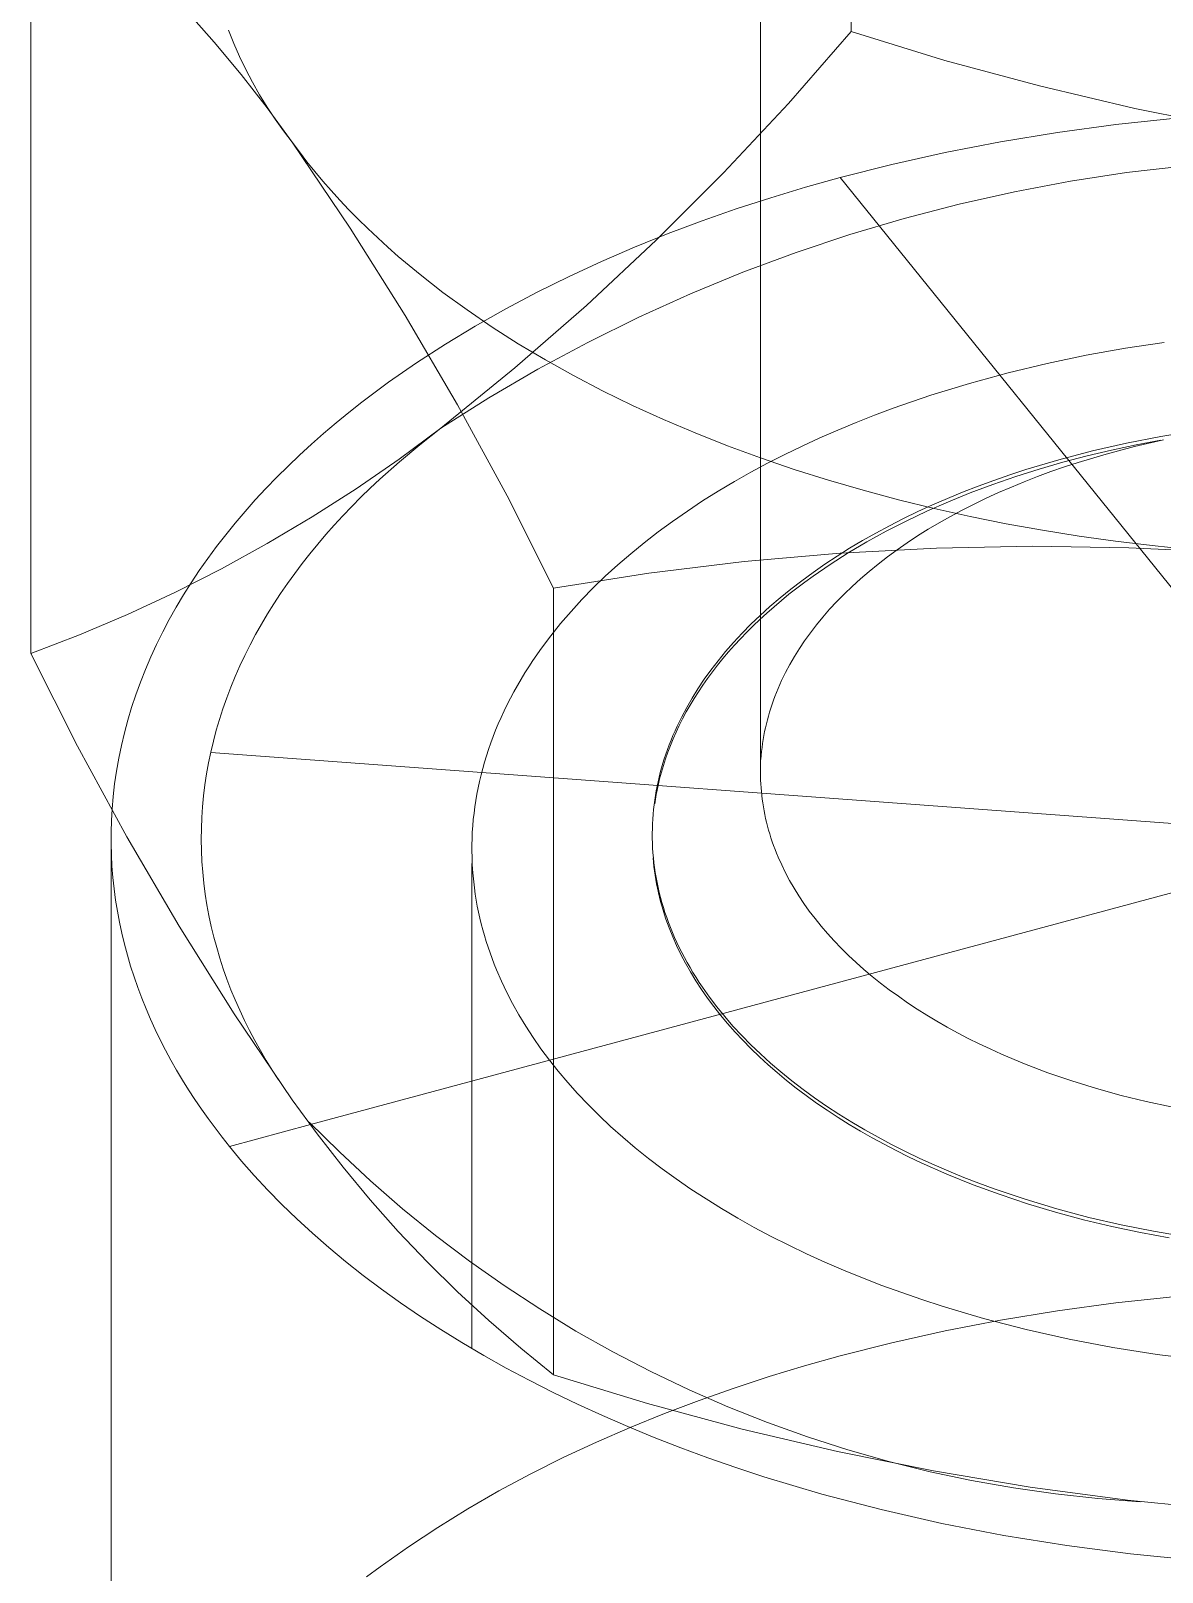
# Model space of a CAD drawing. Header units: inches. Extents: x -6 to 195, y -3 to 126.
# Drawn here: x 118.4222 to 118.6691, y 48.223 to 48.5593 of the extents above; entities that cross this region are included whole.
import ezdxf

# ---------------------------------------------------------------- set-up
doc = ezdxf.new("R2010")
doc.units = ezdxf.units.IN
doc.linetypes.add('HIDDEN', pattern=[1.905, 1.27, -0.635])
doc.layers.add('ZANO_R', color=7, linetype='Continuous', lineweight=0)
doc.layers.add('ZANO_R_przerywana', color=250, linetype='HIDDEN', lineweight=0)

msp = doc.modelspace()

# ---------------------------------------------------------------- linework, layer by layer
at = {"layer": 'ZANO_R'}
for p, q in [((118.42219, 48.42343), (118.42219, 48.59506)), ((118.46221, 48.55688), (118.45608, 48.56377)), ((118.46533, 48.55951), (118.46649, 48.5566)), ((118.46812, 48.54978), (118.46221, 48.55688)), ((118.46649, 48.5566), (118.46775, 48.55372)), ((118.46775, 48.55372), (118.46911, 48.55089)), ((118.4738, 48.5425), (118.46812, 48.54978)), ((118.46911, 48.55089), (118.47056, 48.5481)), ((118.47056, 48.5481), (118.47211, 48.54537)), ((118.47211, 48.54537), (118.47376, 48.5427)), ((118.47376, 48.5427), (118.47549, 48.54008)), ((118.47923, 48.53503), (118.4738, 48.5425)), ((118.47549, 48.54008), (118.47732, 48.53752)), ((118.47732, 48.53752), (118.47923, 48.53503)), ((118.49186, 48.5163), (118.47923, 48.53503)), ((118.47923, 48.53503), (118.48081, 48.5329)), ((118.48081, 48.5329), (118.48245, 48.53078)), ((118.48245, 48.53078), (118.48415, 48.52867)), ((118.48415, 48.52867), (118.48592, 48.52656)), ((118.48592, 48.52656), (118.48775, 48.52446)), ((118.48775, 48.52446), (118.48965, 48.52238)), ((118.48965, 48.52238), (118.49161, 48.5203)), ((118.49161, 48.5203), (118.49364, 48.51823)), ((118.49364, 48.51823), (118.49573, 48.51618)), ((118.50389, 48.49718), (118.49186, 48.5163)), ((118.49573, 48.51618), (118.49789, 48.51414)), ((118.49789, 48.51414), (118.5001, 48.51211)), ((118.5001, 48.51211), (118.50239, 48.5101)), ((118.50239, 48.5101), (118.50714, 48.50613)), ((118.50714, 48.50613), (118.51213, 48.50223)), ((118.51213, 48.50223), (118.51738, 48.49842)), ((118.51738, 48.49842), (118.52285, 48.49469)), ((118.51531, 48.47769), (118.50389, 48.49718)), ((118.52285, 48.49469), (118.52856, 48.49105)), ((118.52856, 48.49105), (118.53449, 48.48752)), ((118.53449, 48.48752), (118.54063, 48.48409)), ((118.54063, 48.48409), (118.54698, 48.48078)), ((118.54698, 48.48078), (118.55353, 48.47759)), ((118.52611, 48.45785), (118.51531, 48.47769)), ((118.55353, 48.47759), (118.56026, 48.47453)), ((118.56026, 48.47453), (118.56716, 48.4716)), ((118.56716, 48.4716), (118.57423, 48.4688)), ((118.57423, 48.4688), (118.58145, 48.46615)), ((118.58145, 48.46615), (118.5888, 48.46364)), ((118.5888, 48.46364), (118.59628, 48.46128)), ((118.59628, 48.46128), (118.60387, 48.45907)), ((118.53628, 48.43768), (118.52611, 48.45785)), ((118.60387, 48.45907), (118.61155, 48.45701)), ((118.61155, 48.45701), (118.61932, 48.45511)), ((118.61932, 48.45511), (118.62716, 48.45337)), ((118.62716, 48.45337), (118.63505, 48.45178)), ((118.63505, 48.45178), (118.64299, 48.45035)), ((118.64299, 48.45035), (118.65095, 48.44907)), ((118.64083, 48.44687), (118.61981, 48.44646)), ((118.66184, 48.44655), (118.64083, 48.44687)), ((118.65095, 48.44907), (118.65893, 48.44796)), ((118.65893, 48.44796), (118.66691, 48.44699)), ((118.66691, 48.44699), (118.67488, 48.44618)), ((118.5779, 48.4435), (118.55704, 48.44095)), ((118.59883, 48.44534), (118.5779, 48.4435)), ((118.61981, 48.44646), (118.59883, 48.44534)), ((118.68283, 48.44552), (118.66184, 48.44655)), ((118.55704, 48.44095), (118.53628, 48.43768)), ((118.53628, 48.26606), (118.53628, 48.43768)), ((118.42219, 48.42343), (118.43235, 48.40326)), ((118.43235, 48.40326), (118.44315, 48.38342)), ((118.43971, 48.3845), (118.43978, 48.387)), ((118.43978, 48.387), (118.43992, 48.3895)), ((118.43971, 48.382), (118.43971, 48.3845)), ((118.44315, 48.38342), (118.45457, 48.36393)), ((118.43977, 48.37952), (118.43971, 48.382)), ((118.4399, 48.37704), (118.43977, 48.37952)), ((118.4401, 48.37457), (118.4399, 48.37704)), ((118.44036, 48.37211), (118.4401, 48.37457)), ((118.44069, 48.36966), (118.44036, 48.37211)), ((118.44108, 48.36723), (118.44069, 48.36966)), ((118.44154, 48.3648), (118.44108, 48.36723)), ((118.44205, 48.36239), (118.44154, 48.3648)), ((118.45457, 48.36393), (118.4666, 48.34481)), ((118.44263, 48.35999), (118.44205, 48.36239)), ((118.44327, 48.35761), (118.44263, 48.35999)), ((118.44397, 48.35524), (118.44327, 48.35761)), ((118.44472, 48.35289), (118.44397, 48.35524)), ((118.44554, 48.35056), (118.44472, 48.35289)), ((118.44641, 48.34824), (118.44554, 48.35056)), ((118.44734, 48.34594), (118.44641, 48.34824)), ((118.44832, 48.34365), (118.44734, 48.34594)), ((118.44935, 48.34139), (118.44832, 48.34365)), ((118.4666, 48.34481), (118.47923, 48.32608)), ((118.45044, 48.33915), (118.44935, 48.34139)), ((118.45158, 48.33692), (118.45044, 48.33915)), ((118.45277, 48.33472), (118.45158, 48.33692)), ((118.454, 48.33254), (118.45277, 48.33472)), ((118.45529, 48.33038), (118.454, 48.33254)), ((118.45662, 48.32824), (118.45529, 48.33038)), ((118.458, 48.32612), (118.45662, 48.32824)), ((118.45942, 48.32403), (118.458, 48.32612)), ((118.47923, 48.32608), (118.48466, 48.31862)), ((118.46088, 48.32196), (118.45942, 48.32403)), ((118.46239, 48.31991), (118.46088, 48.32196)), ((118.46394, 48.31789), (118.46239, 48.31991)), ((118.48324, 48.32065), (118.46552, 48.31589)), ((118.46552, 48.31589), (118.46394, 48.31789)), ((118.46817, 48.3127), (118.46552, 48.31589)), ((118.48466, 48.31862), (118.49034, 48.31133)), ((118.47096, 48.30952), (118.46817, 48.3127)), ((118.47391, 48.30636), (118.47096, 48.30952)), ((118.49034, 48.31133), (118.49625, 48.30424)), ((118.477, 48.3032), (118.47391, 48.30636)), ((118.48024, 48.30006), (118.477, 48.3032)), ((118.49625, 48.30424), (118.50239, 48.29734)), ((118.48364, 48.29694), (118.48024, 48.30006)), ((118.48719, 48.29384), (118.48364, 48.29694)), ((118.50239, 48.29734), (118.50875, 48.29065)), ((118.49089, 48.29077), (118.48719, 48.29384)), ((118.49474, 48.28772), (118.49089, 48.29077)), ((118.50875, 48.29065), (118.51532, 48.28416)), ((118.49875, 48.28471), (118.49474, 48.28772)), ((118.5029, 48.28174), (118.49875, 48.28471)), ((118.51532, 48.28416), (118.52211, 48.2779)), ((118.50721, 48.2788), (118.5029, 48.28174)), ((118.51167, 48.27591), (118.50721, 48.2788)), ((118.51844, 48.27177), (118.51844, 48.28115)), ((118.51628, 48.27306), (118.51167, 48.27591)), ((118.52211, 48.2779), (118.5291, 48.27186)), ((118.52103, 48.27027), (118.51628, 48.27306)), ((118.5291, 48.27186), (118.53628, 48.26606)), ((118.52593, 48.26753), (118.52103, 48.27027)), ((118.53097, 48.26484), (118.52593, 48.26753)), ((118.53628, 48.26606), (118.55674, 48.25979)), ((118.53615, 48.26222), (118.53097, 48.26484)), ((118.54147, 48.25966), (118.53615, 48.26222)), ((118.54692, 48.25716), (118.54147, 48.25966)), ((118.55674, 48.25979), (118.5774, 48.25419)), ((118.5525, 48.25474), (118.54692, 48.25716)), ((118.5582, 48.2524), (118.5525, 48.25474)), ((118.56403, 48.25013), (118.5582, 48.2524)), ((118.5774, 48.25419), (118.59823, 48.24928)), ((118.56997, 48.24794), (118.56403, 48.25013)), ((118.59823, 48.24928), (118.61921, 48.24506)), ((118.57602, 48.24583), (118.56997, 48.24794)), ((118.58218, 48.24381), (118.57602, 48.24583)), ((118.61921, 48.24506), (118.64032, 48.24153)), ((118.59479, 48.24003), (118.58218, 48.24381)), ((118.60776, 48.23663), (118.59479, 48.24003)), ((118.64032, 48.24153), (118.66153, 48.2387)), ((118.66153, 48.2387), (118.68283, 48.23658)), ((118.62104, 48.23361), (118.60776, 48.23663)), ((118.63456, 48.231), (118.62104, 48.23361)), ((118.64829, 48.22879), (118.63456, 48.231)), ((118.66215, 48.227), (118.64829, 48.22879)), ((118.6761, 48.22563), (118.66215, 48.227))]:
    msp.add_line(p, q, dxfattribs=at)
at = {"layer": 'ZANO_R_przerywana'}
for p, q in [((118.6012, 48.73079), (118.6012, 48.55917)), ((118.58143, 48.39745), (118.58143, 48.72282)), ((118.6012, 48.55917), (118.58754, 48.54351)), ((118.6012, 48.55917), (118.62167, 48.55289)), ((118.62167, 48.55289), (118.64232, 48.5473)), ((118.64232, 48.5473), (118.66316, 48.54239)), ((118.58754, 48.54351), (118.57335, 48.52832)), ((118.66316, 48.54239), (118.68414, 48.53817)), ((118.64622, 48.53716), (118.65898, 48.53888)), ((118.65898, 48.53888), (118.67205, 48.54027)), ((118.62174, 48.53279), (118.63379, 48.53512)), ((118.63379, 48.53512), (118.64622, 48.53716)), ((118.61007, 48.53019), (118.62174, 48.53279)), ((118.57335, 48.52832), (118.55865, 48.51362)), ((118.59882, 48.52733), (118.61007, 48.53019)), ((118.6613, 48.52839), (118.64906, 48.52652)), ((118.67359, 48.52984), (118.6613, 48.52839)), ((118.58368, 48.52292), (118.59124, 48.52521)), ((118.59124, 48.52521), (118.59882, 48.52733)), ((118.82757, 48.24412), (118.59882, 48.52733)), ((118.63689, 48.52424), (118.6248, 48.52153)), ((118.64906, 48.52652), (118.63689, 48.52424)), ((118.57615, 48.52047), (118.58368, 48.52292)), ((118.6248, 48.52153), (118.61282, 48.51842)), ((118.56128, 48.51508), (118.56868, 48.51786)), ((118.56868, 48.51786), (118.57615, 48.52047)), ((118.61282, 48.51842), (118.60095, 48.5149)), ((118.55396, 48.51213), (118.56128, 48.51508)), ((118.60095, 48.5149), (118.5892, 48.51097)), ((118.55865, 48.51362), (118.54347, 48.49943)), ((118.54674, 48.50901), (118.55396, 48.51213)), ((118.5892, 48.51097), (118.5776, 48.50665)), ((118.53964, 48.50573), (118.54674, 48.50901)), ((118.53266, 48.50229), (118.53964, 48.50573)), ((118.5776, 48.50665), (118.56615, 48.50193)), ((118.52583, 48.49868), (118.53266, 48.50229)), ((118.56615, 48.50193), (118.55487, 48.49682)), ((118.51916, 48.4949), (118.52583, 48.49868)), ((118.54347, 48.49943), (118.52781, 48.48577)), ((118.51267, 48.49098), (118.51916, 48.4949)), ((118.55487, 48.49682), (118.54378, 48.49133)), ((118.50637, 48.48689), (118.51267, 48.49098)), ((118.54378, 48.49133), (118.53287, 48.48547)), ((118.66106, 48.49007), (118.66955, 48.49136)), ((118.64399, 48.48675), (118.65253, 48.48854)), ((118.65253, 48.48854), (118.66106, 48.49007)), ((118.50028, 48.48266), (118.50637, 48.48689)), ((118.52781, 48.48577), (118.51169, 48.47264)), ((118.53287, 48.48547), (118.52217, 48.47923)), ((118.62701, 48.4824), (118.63547, 48.4847)), ((118.63547, 48.4847), (118.64399, 48.48675)), ((118.49442, 48.47829), (118.50028, 48.48266)), ((118.61863, 48.47982), (118.62701, 48.4824)), ((118.49157, 48.47605), (118.49442, 48.47829)), ((118.52217, 48.47923), (118.51169, 48.47264)), ((118.61038, 48.47698), (118.61863, 48.47982)), ((118.48607, 48.47146), (118.48879, 48.47377)), ((118.48879, 48.47377), (118.49157, 48.47605)), ((118.59831, 48.47222), (118.60228, 48.47387)), ((118.60228, 48.47387), (118.60631, 48.47546)), ((118.60631, 48.47546), (118.61038, 48.47698)), ((118.48342, 48.46912), (118.48607, 48.47146)), ((118.51169, 48.47264), (118.50254, 48.46586)), ((118.51169, 48.47264), (118.50708, 48.46902)), ((118.59052, 48.46872), (118.59439, 48.4705)), ((118.59439, 48.4705), (118.59831, 48.47222)), ((118.66129, 48.46935), (118.66881, 48.47082)), ((118.66881, 48.47082), (118.67637, 48.47205)), ((118.48083, 48.46675), (118.48342, 48.46912)), ((118.50708, 48.46902), (118.50262, 48.4653)), ((118.58672, 48.46688), (118.59052, 48.46872)), ((118.64654, 48.46574), (118.65386, 48.46766)), ((118.65075, 48.46515), (118.65685, 48.46698)), ((118.65271, 48.46656), (118.65803, 48.46783)), ((118.65386, 48.46766), (118.66129, 48.46935)), ((118.65685, 48.46698), (118.66307, 48.46861)), ((118.65803, 48.46783), (118.6634, 48.46897)), ((118.66307, 48.46861), (118.66939, 48.47005)), ((118.6634, 48.46897), (118.66881, 48.47)), ((118.47587, 48.46192), (118.47832, 48.46435)), ((118.47832, 48.46435), (118.48083, 48.46675)), ((118.50254, 48.46586), (118.49316, 48.4594)), ((118.50262, 48.4653), (118.49833, 48.46148)), ((118.57933, 48.463), (118.58299, 48.46497)), ((118.58299, 48.46497), (118.58672, 48.46688)), ((118.63583, 48.46244), (118.63935, 48.4636)), ((118.63715, 48.46207), (118.64225, 48.46368)), ((118.63935, 48.4636), (118.64654, 48.46574)), ((118.64225, 48.46368), (118.64745, 48.46518)), ((118.64479, 48.46314), (118.64775, 48.46417)), ((118.64745, 48.46518), (118.65271, 48.46656)), ((118.64775, 48.46417), (118.65075, 48.46515)), ((118.47349, 48.45946), (118.47587, 48.46192)), ((118.49833, 48.46148), (118.49625, 48.45952)), ((118.57223, 48.45888), (118.57574, 48.46097)), ((118.57574, 48.46097), (118.57933, 48.463)), ((118.62722, 48.4585), (118.63213, 48.46034)), ((118.62891, 48.45997), (118.63235, 48.46123)), ((118.63213, 48.46034), (118.63715, 48.46207)), ((118.63235, 48.46123), (118.63583, 48.46244)), ((118.63618, 48.45979), (118.639, 48.46095)), ((118.639, 48.46095), (118.64187, 48.46207)), ((118.64187, 48.46207), (118.64479, 48.46314)), ((118.46895, 48.45447), (118.47118, 48.45698)), ((118.47118, 48.45698), (118.47349, 48.45946)), ((118.49316, 48.4594), (118.48356, 48.45325)), ((118.49422, 48.45755), (118.49224, 48.45555)), ((118.49625, 48.45952), (118.49422, 48.45755)), ((118.56881, 48.45674), (118.57223, 48.45888)), ((118.61896, 48.45587), (118.62222, 48.45729)), ((118.62222, 48.45729), (118.62554, 48.45865)), ((118.62243, 48.45656), (118.62722, 48.4585)), ((118.62554, 48.45865), (118.62891, 48.45997)), ((118.62804, 48.45606), (118.6307, 48.45734)), ((118.6307, 48.45734), (118.63341, 48.45859)), ((118.63341, 48.45859), (118.63618, 48.45979)), ((118.4668, 48.45193), (118.46895, 48.45447)), ((118.4903, 48.45352), (118.48841, 48.45147)), ((118.49224, 48.45555), (118.4903, 48.45352)), ((118.56224, 48.45229), (118.56548, 48.45454)), ((118.56548, 48.45454), (118.56881, 48.45674)), ((118.61265, 48.4529), (118.61577, 48.45441)), ((118.61323, 48.45237), (118.61776, 48.45451)), ((118.61577, 48.45441), (118.61896, 48.45587)), ((118.61776, 48.45451), (118.62243, 48.45656)), ((118.62291, 48.45338), (118.62545, 48.45474)), ((118.62545, 48.45474), (118.62804, 48.45606)), ((118.46472, 48.44937), (118.4668, 48.45193)), ((118.48356, 48.45325), (118.47377, 48.44743)), ((118.96506, 48.45037), (118.48324, 48.32065)), ((118.48841, 48.45147), (118.48658, 48.4494)), ((118.5591, 48.44999), (118.56224, 48.45229)), ((118.60461, 48.4478), (118.60884, 48.45013)), ((118.60661, 48.44974), (118.60959, 48.45134)), ((118.60884, 48.45013), (118.61323, 48.45237)), ((118.60959, 48.45134), (118.61265, 48.4529)), ((118.61571, 48.4491), (118.61804, 48.45056)), ((118.61804, 48.45056), (118.62045, 48.45199)), ((118.62045, 48.45199), (118.62291, 48.45338)), ((118.4608, 48.44418), (118.46272, 48.44678)), ((118.46272, 48.44678), (118.46472, 48.44937)), ((118.47377, 48.44743), (118.46379, 48.44194)), ((118.48479, 48.44731), (118.48306, 48.4452)), ((118.48658, 48.4494), (118.48479, 48.44731)), ((118.55312, 48.44523), (118.55606, 48.44763)), ((118.55606, 48.44763), (118.5591, 48.44999)), ((118.60054, 48.44539), (118.60461, 48.4478)), ((118.60088, 48.44642), (118.60371, 48.4481)), ((118.60371, 48.4481), (118.60661, 48.44974)), ((118.61126, 48.44608), (118.61345, 48.4476)), ((118.61345, 48.4476), (118.61571, 48.4491)), ((118.45895, 48.44155), (118.4608, 48.44418)), ((118.48306, 48.4452), (118.48139, 48.44306)), ((118.55029, 48.44279), (118.55312, 48.44523)), ((118.59548, 48.44295), (118.59814, 48.4447)), ((118.59663, 48.44291), (118.60054, 48.44539)), ((118.59814, 48.4447), (118.60088, 48.44642)), ((118.60711, 48.44296), (118.60915, 48.44454)), ((118.60915, 48.44454), (118.61126, 48.44608)), ((118.46379, 48.44194), (118.45363, 48.4368)), ((118.45719, 48.43891), (118.45895, 48.44155)), ((118.47977, 48.44091), (118.4782, 48.43873)), ((118.48139, 48.44306), (118.47977, 48.44091)), ((118.54495, 48.43778), (118.54756, 48.4403)), ((118.54756, 48.4403), (118.55029, 48.44279)), ((118.59042, 48.43934), (118.59291, 48.44116)), ((118.59111, 48.43904), (118.59291, 48.44035)), ((118.59291, 48.44116), (118.59548, 48.44295)), ((118.59291, 48.44035), (118.59663, 48.44291)), ((118.60327, 48.43975), (118.60515, 48.44137)), ((118.60515, 48.44137), (118.60711, 48.44296)), ((118.45363, 48.4368), (118.4433, 48.43199)), ((118.45551, 48.43625), (118.45719, 48.43891)), ((118.4782, 48.43873), (118.47669, 48.43654)), ((118.54246, 48.43521), (118.54495, 48.43778)), ((118.58571, 48.43561), (118.58802, 48.43749)), ((118.58765, 48.43638), (118.58936, 48.43772)), ((118.58802, 48.43749), (118.59042, 48.43934)), ((118.58936, 48.43772), (118.59111, 48.43904)), ((118.59973, 48.43646), (118.60146, 48.43811)), ((118.60146, 48.43811), (118.60327, 48.43975)), ((118.4524, 48.43087), (118.45391, 48.43357)), ((118.45391, 48.43357), (118.45551, 48.43625)), ((118.47524, 48.43433), (118.47385, 48.4321)), ((118.47669, 48.43654), (118.47524, 48.43433)), ((118.54008, 48.43261), (118.54246, 48.43521)), ((118.58137, 48.43178), (118.5835, 48.43371)), ((118.58282, 48.43229), (118.58439, 48.43367)), ((118.5835, 48.43371), (118.58571, 48.43561)), ((118.58439, 48.43367), (118.586, 48.43503)), ((118.586, 48.43503), (118.58765, 48.43638)), ((118.59652, 48.4331), (118.59809, 48.43478)), ((118.59809, 48.43478), (118.59973, 48.43646)), ((118.4433, 48.43199), (118.43281, 48.42753)), ((118.45097, 48.42816), (118.4524, 48.43087)), ((118.47385, 48.4321), (118.47252, 48.42986)), ((118.53568, 48.42732), (118.53782, 48.42998)), ((118.53782, 48.42998), (118.54008, 48.43261)), ((118.57934, 48.42983), (118.58137, 48.43178)), ((118.57984, 48.42951), (118.58131, 48.43091)), ((118.58131, 48.43091), (118.58282, 48.43229)), ((118.59364, 48.42969), (118.59504, 48.4314)), ((118.59504, 48.4314), (118.59652, 48.4331)), ((118.43281, 48.42753), (118.42219, 48.42343)), ((118.44963, 48.42544), (118.45097, 48.42816)), ((118.47125, 48.4276), (118.47004, 48.42532)), ((118.47252, 48.42986), (118.47125, 48.4276)), ((118.53366, 48.42464), (118.53568, 48.42732)), ((118.57557, 48.42588), (118.57741, 48.42787)), ((118.57573, 48.42525), (118.57705, 48.42668)), ((118.57705, 48.42668), (118.57842, 48.4281)), ((118.57741, 48.42787), (118.57934, 48.42983)), ((118.57842, 48.4281), (118.57984, 48.42951)), ((118.59107, 48.42624), (118.59231, 48.42797)), ((118.59231, 48.42797), (118.59364, 48.42969)), ((118.44836, 48.42271), (118.44963, 48.42544)), ((118.47004, 48.42532), (118.4689, 48.42303)), ((118.53177, 48.42193), (118.53366, 48.42464)), ((118.57217, 48.42187), (118.57382, 48.42388)), ((118.57324, 48.42238), (118.57446, 48.42382)), ((118.57382, 48.42388), (118.57557, 48.42588)), ((118.57446, 48.42382), (118.57573, 48.42525)), ((118.58883, 48.42278), (118.58991, 48.42451)), ((118.58991, 48.42451), (118.59107, 48.42624)), ((118.4461, 48.41721), (118.44719, 48.41996)), ((118.44719, 48.41996), (118.44836, 48.42271)), ((118.46781, 48.42073), (118.46679, 48.41842)), ((118.4689, 48.42303), (118.46781, 48.42073)), ((118.53001, 48.4192), (118.53088, 48.42057)), ((118.53088, 48.42057), (118.53177, 48.42193)), ((118.56915, 48.41782), (118.57061, 48.41985)), ((118.57061, 48.41985), (118.57217, 48.42187)), ((118.57094, 48.41948), (118.57207, 48.42093)), ((118.57207, 48.42093), (118.57324, 48.42238)), ((118.5869, 48.4193), (118.58782, 48.42104)), ((118.58782, 48.42104), (118.58883, 48.42278)), ((118.4451, 48.41445), (118.4461, 48.41721)), ((118.46679, 48.41842), (118.46584, 48.41609)), ((118.52837, 48.41645), (118.52917, 48.41783)), ((118.52917, 48.41783), (118.53001, 48.4192)), ((118.56778, 48.41578), (118.56915, 48.41782)), ((118.56787, 48.41509), (118.56884, 48.41656)), ((118.56884, 48.41656), (118.56987, 48.41802)), ((118.56987, 48.41802), (118.57094, 48.41948)), ((118.58528, 48.41583), (118.58565, 48.4167)), ((118.58565, 48.4167), (118.58605, 48.41757)), ((118.58605, 48.41757), (118.58646, 48.41843)), ((118.58646, 48.41843), (118.5869, 48.4193)), ((118.44418, 48.41169), (118.4451, 48.41445)), ((118.46495, 48.41375), (118.46412, 48.41141)), ((118.46584, 48.41609), (118.46495, 48.41375)), ((118.52615, 48.4123), (118.52686, 48.41369)), ((118.52686, 48.41369), (118.5276, 48.41507)), ((118.5276, 48.41507), (118.52837, 48.41645)), ((118.56533, 48.4117), (118.56651, 48.41374)), ((118.56606, 48.41216), (118.56694, 48.41363)), ((118.56651, 48.41374), (118.56778, 48.41578)), ((118.56694, 48.41363), (118.56787, 48.41509)), ((118.58396, 48.41238), (118.58426, 48.41324)), ((118.58426, 48.41324), (118.58458, 48.4141)), ((118.58458, 48.4141), (118.58492, 48.41497)), ((118.58492, 48.41497), (118.58528, 48.41583)), ((118.44335, 48.40892), (118.44418, 48.41169)), ((118.46412, 48.41141), (118.46336, 48.40905)), ((118.52482, 48.40952), (118.52547, 48.41091)), ((118.52547, 48.41091), (118.52615, 48.4123)), ((118.56424, 48.40965), (118.56533, 48.4117)), ((118.56444, 48.40922), (118.56522, 48.41069)), ((118.56522, 48.41069), (118.56606, 48.41216)), ((118.58293, 48.40895), (118.58316, 48.40981)), ((118.58316, 48.40981), (118.58341, 48.41066)), ((118.58341, 48.41066), (118.58367, 48.41152)), ((118.58367, 48.41152), (118.58396, 48.41238)), ((118.4426, 48.40614), (118.44335, 48.40892)), ((118.46266, 48.40669), (118.46203, 48.40432)), ((118.46336, 48.40905), (118.46266, 48.40669)), ((118.52308, 48.40533), (118.52363, 48.40673)), ((118.52363, 48.40673), (118.52421, 48.40812)), ((118.52421, 48.40812), (118.52482, 48.40952)), ((118.56233, 48.40557), (118.56278, 48.40659)), ((118.56278, 48.40659), (118.56324, 48.40761)), ((118.56301, 48.40628), (118.5637, 48.40775)), ((118.56324, 48.40761), (118.56373, 48.40863)), ((118.5637, 48.40775), (118.56444, 48.40922)), ((118.56373, 48.40863), (118.56424, 48.40965)), ((118.58217, 48.40554), (118.58233, 48.4064)), ((118.58233, 48.4064), (118.58252, 48.40725)), ((118.58252, 48.40725), (118.58271, 48.4081)), ((118.58271, 48.4081), (118.58293, 48.40895)), ((118.44137, 48.40059), (118.44194, 48.40337)), ((118.44194, 48.40337), (118.4426, 48.40614)), ((118.46203, 48.40432), (118.46147, 48.40195)), ((118.52207, 48.40254), (118.52256, 48.40394)), ((118.52256, 48.40394), (118.52308, 48.40533)), ((118.56113, 48.40252), (118.56151, 48.40354)), ((118.5612, 48.4019), (118.56176, 48.40336)), ((118.56151, 48.40354), (118.56191, 48.40455)), ((118.56176, 48.40336), (118.56236, 48.40482)), ((118.56191, 48.40455), (118.56233, 48.40557)), ((118.56236, 48.40482), (118.56301, 48.40628)), ((118.58177, 48.40294), (118.58189, 48.40381)), ((118.58189, 48.40381), (118.58202, 48.40468)), ((118.58202, 48.40468), (118.58217, 48.40554)), ((118.44088, 48.39781), (118.44137, 48.40059)), ((118.46147, 48.40195), (118.46098, 48.39957)), ((118.96913, 48.36439), (118.46146, 48.40187)), ((118.5208, 48.39834), (118.52119, 48.39974)), ((118.52119, 48.39974), (118.52162, 48.40114)), ((118.52162, 48.40114), (118.52207, 48.40254)), ((118.56013, 48.39949), (118.56044, 48.4005)), ((118.56023, 48.39899), (118.56069, 48.40044)), ((118.56044, 48.4005), (118.56078, 48.40151)), ((118.56069, 48.40044), (118.5612, 48.4019)), ((118.56078, 48.40151), (118.56113, 48.40252)), ((118.58153, 48.40033), (118.58159, 48.4012)), ((118.58159, 48.4012), (118.58167, 48.40207)), ((118.58167, 48.40207), (118.58177, 48.40294)), ((118.44048, 48.39504), (118.44088, 48.39781)), ((118.46055, 48.39718), (118.46019, 48.3948)), ((118.46098, 48.39957), (118.46055, 48.39718)), ((118.5201, 48.39555), (118.52044, 48.39695)), ((118.52044, 48.39695), (118.5208, 48.39834)), ((118.55909, 48.39548), (118.55932, 48.39648)), ((118.55932, 48.39648), (118.55957, 48.39748)), ((118.55942, 48.3961), (118.5598, 48.39754)), ((118.55957, 48.39748), (118.55984, 48.39848)), ((118.5598, 48.39754), (118.56023, 48.39899)), ((118.55984, 48.39848), (118.56013, 48.39949)), ((118.58144, 48.39663), (118.58143, 48.39745)), ((118.58146, 48.39581), (118.58144, 48.39663)), ((118.44016, 48.39227), (118.44048, 48.39504)), ((118.46019, 48.3948), (118.45989, 48.39241)), ((118.51953, 48.39276), (118.5198, 48.39416)), ((118.5198, 48.39416), (118.5201, 48.39555)), ((118.55851, 48.39246), (118.55868, 48.39347)), ((118.55868, 48.39347), (118.55887, 48.39448)), ((118.55868, 48.39265), (118.55887, 48.39366)), ((118.55887, 48.39448), (118.55909, 48.39548)), ((118.55887, 48.39366), (118.55909, 48.39466)), ((118.55909, 48.39466), (118.55942, 48.3961)), ((118.5815, 48.39499), (118.58146, 48.39581)), ((118.58156, 48.39416), (118.5815, 48.39499)), ((118.58163, 48.39333), (118.58156, 48.39416)), ((118.58171, 48.3925), (118.58163, 48.39333)), ((118.43992, 48.3895), (118.44016, 48.39227)), ((118.45967, 48.39002), (118.45951, 48.38763)), ((118.45989, 48.39241), (118.45967, 48.39002)), ((118.51891, 48.3886), (118.51908, 48.38999)), ((118.51908, 48.38999), (118.51929, 48.39137)), ((118.51929, 48.39137), (118.51953, 48.39276)), ((118.5581, 48.3894), (118.55821, 48.39043)), ((118.55821, 48.39043), (118.55835, 48.39145)), ((118.55835, 48.39145), (118.55851, 48.39246)), ((118.55835, 48.39063), (118.5585, 48.39164)), ((118.5585, 48.39164), (118.55868, 48.39265)), ((118.58181, 48.39166), (118.58171, 48.3925)), ((118.58193, 48.39083), (118.58181, 48.39166)), ((118.58206, 48.38999), (118.58193, 48.39083)), ((118.58221, 48.38915), (118.58206, 48.38999)), ((118.45951, 48.38763), (118.45941, 48.38524)), ((118.51864, 48.38584), (118.51876, 48.38722)), ((118.51876, 48.38722), (118.51891, 48.3886)), ((118.55783, 48.38524), (118.55786, 48.38629)), ((118.55786, 48.38629), (118.55792, 48.38733)), ((118.55792, 48.38733), (118.558, 48.38837)), ((118.558, 48.38837), (118.5581, 48.3894)), ((118.58237, 48.38831), (118.58221, 48.38915)), ((118.58256, 48.38747), (118.58237, 48.38831)), ((118.58275, 48.38662), (118.58256, 48.38747)), ((118.58297, 48.38578), (118.58275, 48.38662)), ((118.45941, 48.38524), (118.45939, 48.38285)), ((118.45939, 48.38285), (118.45943, 48.38046)), ((118.51845, 48.38172), (118.51848, 48.38309)), ((118.51848, 48.38309), (118.51854, 48.38446)), ((118.51854, 48.38446), (118.51864, 48.38584)), ((118.55781, 48.38419), (118.55783, 48.38524)), ((118.55782, 48.38313), (118.55781, 48.38419)), ((118.55785, 48.38208), (118.55782, 48.38313)), ((118.5832, 48.38493), (118.58297, 48.38578)), ((118.58345, 48.38409), (118.5832, 48.38493)), ((118.58372, 48.38324), (118.58345, 48.38409)), ((118.584, 48.38239), (118.58372, 48.38324)), ((118.4397, 48.12596), (118.4397, 48.38162)), ((118.45943, 48.38046), (118.45954, 48.37808)), ((118.51844, 48.38036), (118.51845, 48.38172)), ((118.51847, 48.379), (118.51844, 48.38036)), ((118.55789, 48.38101), (118.55785, 48.38208)), ((118.55797, 48.37995), (118.55789, 48.38101)), ((118.55806, 48.37888), (118.55797, 48.37995)), ((118.5843, 48.38154), (118.584, 48.38239)), ((118.58462, 48.38069), (118.5843, 48.38154)), ((118.58495, 48.37985), (118.58462, 48.38069)), ((118.58531, 48.379), (118.58495, 48.37985)), ((118.45954, 48.37808), (118.45971, 48.3757)), ((118.51844, 48.28115), (118.51844, 48.37765)), ((118.51852, 48.37765), (118.51847, 48.379)), ((118.5186, 48.3763), (118.51852, 48.37765)), ((118.5187, 48.37496), (118.5186, 48.3763)), ((118.55807, 48.37793), (118.55799, 48.37887)), ((118.55817, 48.3778), (118.55806, 48.37888)), ((118.55817, 48.37698), (118.55807, 48.37793)), ((118.55831, 48.37673), (118.55817, 48.3778)), ((118.55829, 48.37603), (118.55817, 48.37698)), ((118.55847, 48.37565), (118.55831, 48.37673)), ((118.58606, 48.3773), (118.58531, 48.379)), ((118.58689, 48.37561), (118.58606, 48.3773)), ((118.45971, 48.3757), (118.45995, 48.37333)), ((118.45995, 48.37333), (118.46026, 48.37097)), ((118.51884, 48.37362), (118.5187, 48.37496)), ((118.519, 48.37229), (118.51884, 48.37362)), ((118.55843, 48.37508), (118.55829, 48.37603)), ((118.55859, 48.37413), (118.55843, 48.37508)), ((118.55865, 48.37457), (118.55847, 48.37565)), ((118.55876, 48.37318), (118.55859, 48.37413)), ((118.55886, 48.37348), (118.55865, 48.37457)), ((118.55895, 48.37222), (118.55876, 48.37318)), ((118.55909, 48.3724), (118.55886, 48.37348)), ((118.58779, 48.37392), (118.58689, 48.37561)), ((118.58876, 48.37224), (118.58779, 48.37392)), ((118.46026, 48.37097), (118.46063, 48.36861)), ((118.51918, 48.37097), (118.519, 48.37229)), ((118.5194, 48.36965), (118.51918, 48.37097)), ((118.51963, 48.36834), (118.5194, 48.36965)), ((118.55916, 48.37126), (118.55895, 48.37222)), ((118.55934, 48.37131), (118.55909, 48.3724)), ((118.55939, 48.37031), (118.55916, 48.37126)), ((118.55962, 48.37022), (118.55934, 48.37131)), ((118.55963, 48.36935), (118.55939, 48.37031)), ((118.55992, 48.36913), (118.55962, 48.37022)), ((118.5898, 48.37056), (118.58876, 48.37224)), ((118.59091, 48.36889), (118.5898, 48.37056)), ((118.46063, 48.36861), (118.46106, 48.36626)), ((118.46106, 48.36626), (118.46156, 48.36391)), ((118.5199, 48.36703), (118.51963, 48.36834)), ((118.52018, 48.36573), (118.5199, 48.36703)), ((118.5599, 48.36838), (118.55963, 48.36935)), ((118.56018, 48.36742), (118.5599, 48.36838)), ((118.56024, 48.36804), (118.55992, 48.36913)), ((118.56048, 48.36646), (118.56018, 48.36742)), ((118.56059, 48.36694), (118.56024, 48.36804)), ((118.5608, 48.3655), (118.56048, 48.36646)), ((118.56096, 48.36585), (118.56059, 48.36694)), ((118.59209, 48.36724), (118.59091, 48.36889)), ((118.59334, 48.36559), (118.59209, 48.36724)), ((118.46156, 48.36391), (118.46212, 48.36158)), ((118.5205, 48.36444), (118.52018, 48.36573)), ((118.52083, 48.36316), (118.5205, 48.36444)), ((118.52119, 48.36188), (118.52083, 48.36316)), ((118.5615, 48.36357), (118.5608, 48.3655)), ((118.56136, 48.36475), (118.56096, 48.36585)), ((118.56178, 48.36366), (118.56136, 48.36475)), ((118.56227, 48.36164), (118.5615, 48.36357)), ((118.56223, 48.36257), (118.56178, 48.36366)), ((118.59466, 48.36396), (118.59334, 48.36559)), ((118.59605, 48.36234), (118.59466, 48.36396)), ((118.46212, 48.36158), (118.46275, 48.35926)), ((118.52158, 48.36062), (118.52119, 48.36188)), ((118.52198, 48.35936), (118.52158, 48.36062)), ((118.52241, 48.35811), (118.52198, 48.35936)), ((118.5627, 48.36147), (118.56223, 48.36257)), ((118.56312, 48.35971), (118.56227, 48.36164)), ((118.56319, 48.36038), (118.5627, 48.36147)), ((118.56405, 48.35779), (118.56312, 48.35971)), ((118.56371, 48.35929), (118.56319, 48.36038)), ((118.59751, 48.36073), (118.59605, 48.36234)), ((118.59903, 48.35915), (118.59751, 48.36073)), ((118.46275, 48.35926), (118.46344, 48.35695)), ((118.46344, 48.35695), (118.46419, 48.35465)), ((118.52286, 48.35686), (118.52241, 48.35811)), ((118.52334, 48.35563), (118.52286, 48.35686)), ((118.56426, 48.3582), (118.56371, 48.35929)), ((118.56506, 48.35587), (118.56405, 48.35779)), ((118.56483, 48.35711), (118.56426, 48.3582)), ((118.56543, 48.35602), (118.56483, 48.35711)), ((118.56605, 48.35493), (118.56543, 48.35602)), ((118.60063, 48.35758), (118.59903, 48.35915)), ((118.60228, 48.35603), (118.60063, 48.35758)), ((118.60401, 48.3545), (118.60228, 48.35603)), ((118.46419, 48.35465), (118.465, 48.35237)), ((118.52383, 48.3544), (118.52334, 48.35563)), ((118.52489, 48.35196), (118.52383, 48.3544)), ((118.56614, 48.35396), (118.56506, 48.35587)), ((118.56669, 48.35385), (118.56605, 48.35493)), ((118.5673, 48.35205), (118.56614, 48.35396)), ((118.56736, 48.35277), (118.56669, 48.35385)), ((118.56806, 48.35169), (118.56736, 48.35277)), ((118.60579, 48.353), (118.60401, 48.3545)), ((118.60764, 48.35152), (118.60579, 48.353)), ((118.465, 48.35237), (118.46587, 48.35009)), ((118.46587, 48.35009), (118.4668, 48.34784)), ((118.52606, 48.3495), (118.52489, 48.35196)), ((118.52734, 48.34704), (118.52606, 48.3495)), ((118.56853, 48.35015), (118.5673, 48.35205)), ((118.56878, 48.35062), (118.56806, 48.35169)), ((118.56985, 48.34827), (118.56853, 48.35015)), ((118.57029, 48.34848), (118.56878, 48.35062)), ((118.60955, 48.35006), (118.60764, 48.35152)), ((118.61152, 48.34864), (118.60955, 48.35006)), ((118.4668, 48.34784), (118.46778, 48.3456)), ((118.52872, 48.34458), (118.52734, 48.34704)), ((118.57124, 48.34639), (118.56985, 48.34827)), ((118.5719, 48.34635), (118.57029, 48.34848)), ((118.57271, 48.34453), (118.57124, 48.34639)), ((118.57362, 48.34425), (118.5719, 48.34635)), ((118.61354, 48.34723), (118.61152, 48.34864)), ((118.61562, 48.34586), (118.61354, 48.34723)), ((118.61776, 48.34452), (118.61562, 48.34586)), ((118.46778, 48.3456), (118.46883, 48.34337)), ((118.46883, 48.34337), (118.46993, 48.34116)), ((118.53021, 48.34211), (118.52872, 48.34458)), ((118.57425, 48.34268), (118.57271, 48.34453)), ((118.57543, 48.34216), (118.57362, 48.34425)), ((118.57587, 48.34085), (118.57425, 48.34268)), ((118.61994, 48.34321), (118.61776, 48.34452)), ((118.62218, 48.34193), (118.61994, 48.34321)), ((118.46993, 48.34116), (118.47109, 48.33897)), ((118.53181, 48.33965), (118.53021, 48.34211)), ((118.53352, 48.33719), (118.53181, 48.33965)), ((118.57733, 48.3401), (118.57543, 48.34216)), ((118.57757, 48.33904), (118.57587, 48.34085)), ((118.57933, 48.33807), (118.57733, 48.3401)), ((118.62446, 48.34068), (118.62218, 48.34193)), ((118.62679, 48.33947), (118.62446, 48.34068)), ((118.62916, 48.33829), (118.62679, 48.33947)), ((118.47109, 48.33897), (118.4723, 48.33679)), ((118.4723, 48.33679), (118.47356, 48.33464)), ((118.53535, 48.33473), (118.53352, 48.33719)), ((118.57934, 48.33725), (118.57757, 48.33904)), ((118.58143, 48.33606), (118.57933, 48.33807)), ((118.58118, 48.33547), (118.57934, 48.33725)), ((118.58362, 48.33407), (118.58143, 48.33606)), ((118.63157, 48.33715), (118.62916, 48.33829)), ((118.63402, 48.33604), (118.63157, 48.33715)), ((118.63903, 48.33394), (118.63402, 48.33604)), ((118.47356, 48.33464), (118.47488, 48.3325)), ((118.47488, 48.3325), (118.47625, 48.33039)), ((118.53729, 48.33228), (118.53535, 48.33473)), ((118.58309, 48.33372), (118.58118, 48.33547)), ((118.58507, 48.332), (118.58309, 48.33372)), ((118.58589, 48.33213), (118.58362, 48.33407)), ((118.64417, 48.33198), (118.63903, 48.33394)), ((118.53935, 48.32984), (118.53729, 48.33228)), ((118.54152, 48.32742), (118.53935, 48.32984)), ((118.58713, 48.3303), (118.58507, 48.332)), ((118.58826, 48.33021), (118.58589, 48.33213)), ((118.58924, 48.32863), (118.58713, 48.3303)), ((118.59071, 48.32833), (118.58826, 48.33021)), ((118.64941, 48.33018), (118.64417, 48.33198)), ((118.65474, 48.32853), (118.64941, 48.33018)), ((118.54381, 48.32501), (118.54152, 48.32742)), ((118.59143, 48.32698), (118.58924, 48.32863)), ((118.59325, 48.32649), (118.59071, 48.32833)), ((118.59368, 48.32536), (118.59143, 48.32698)), ((118.59586, 48.32468), (118.59325, 48.32649)), ((118.66013, 48.32703), (118.65474, 48.32853)), ((118.66558, 48.32569), (118.66013, 48.32703)), ((118.67106, 48.32451), (118.66558, 48.32569)), ((118.54621, 48.32261), (118.54381, 48.32501)), ((118.54873, 48.32024), (118.54621, 48.32261)), ((118.59599, 48.32378), (118.59368, 48.32536)), ((118.59856, 48.32292), (118.59586, 48.32468)), ((118.59836, 48.32223), (118.59599, 48.32378)), ((118.60133, 48.3212), (118.59856, 48.32292)), ((118.48294, 48.32121), (118.48952, 48.31468)), ((118.55137, 48.31789), (118.54873, 48.32024)), ((118.6008, 48.3207), (118.59836, 48.32223)), ((118.60328, 48.31922), (118.6008, 48.3207)), ((118.60417, 48.31952), (118.60133, 48.3212)), ((118.60583, 48.31777), (118.60328, 48.31922)), ((118.60708, 48.31789), (118.60417, 48.31952)), ((118.55411, 48.31557), (118.55137, 48.31789)), ((118.60842, 48.31635), (118.60583, 48.31777)), ((118.61005, 48.31631), (118.60708, 48.31789)), ((118.61106, 48.31497), (118.60842, 48.31635)), ((118.61309, 48.31477), (118.61005, 48.31631)), ((118.48952, 48.31468), (118.49631, 48.30836)), ((118.55698, 48.31327), (118.55411, 48.31557)), ((118.55995, 48.31101), (118.55698, 48.31327)), ((118.61376, 48.31363), (118.61106, 48.31497)), ((118.61619, 48.31328), (118.61309, 48.31477)), ((118.61649, 48.31233), (118.61376, 48.31363)), ((118.61934, 48.31185), (118.61619, 48.31328)), ((118.62209, 48.30984), (118.61649, 48.31233)), ((118.56304, 48.30878), (118.55995, 48.31101)), ((118.62255, 48.31046), (118.61934, 48.31185)), ((118.62784, 48.30752), (118.62209, 48.30984)), ((118.6258, 48.30913), (118.62255, 48.31046)), ((118.6291, 48.30785), (118.6258, 48.30913)), ((118.49631, 48.30836), (118.50331, 48.30228)), ((118.56623, 48.30658), (118.56304, 48.30878)), ((118.56954, 48.30443), (118.56623, 48.30658)), ((118.63372, 48.30536), (118.62784, 48.30752)), ((118.63244, 48.30663), (118.6291, 48.30785)), ((118.63922, 48.30434), (118.63244, 48.30663)), ((118.50331, 48.30228), (118.51051, 48.29644)), ((118.57295, 48.30231), (118.56954, 48.30443)), ((118.57646, 48.30024), (118.57295, 48.30231)), ((118.63971, 48.30336), (118.63372, 48.30536)), ((118.64612, 48.30227), (118.63922, 48.30434)), ((118.64579, 48.30154), (118.63971, 48.30336)), ((118.6531, 48.30041), (118.64612, 48.30227)), ((118.58007, 48.29822), (118.57646, 48.30024)), ((118.65194, 48.29989), (118.64579, 48.30154)), ((118.65813, 48.29841), (118.65194, 48.29989)), ((118.66015, 48.29878), (118.6531, 48.30041)), ((118.66722, 48.29736), (118.66015, 48.29878)), ((118.51051, 48.29644), (118.51791, 48.29084)), ((118.58379, 48.29625), (118.58007, 48.29822)), ((118.58759, 48.29432), (118.58379, 48.29625)), ((118.66436, 48.29709), (118.65813, 48.29841)), ((118.6706, 48.29595), (118.66436, 48.29709)), ((118.6743, 48.29616), (118.66722, 48.29736)), ((118.5915, 48.29245), (118.58759, 48.29432)), ((118.59549, 48.29064), (118.5915, 48.29245)), ((118.51791, 48.29084), (118.52549, 48.2855)), ((118.59956, 48.28888), (118.59549, 48.29064)), ((118.60372, 48.28718), (118.59956, 48.28888)), ((118.52549, 48.2855), (118.53324, 48.28041)), ((118.60795, 48.28555), (118.60372, 48.28718)), ((118.61226, 48.28398), (118.60795, 48.28555)), ((118.61663, 48.28247), (118.61226, 48.28398)), ((118.62107, 48.28103), (118.61663, 48.28247)), ((118.67205, 48.28311), (118.65898, 48.28172)), ((118.53324, 48.28041), (118.54116, 48.27559)), ((118.63013, 48.27835), (118.62107, 48.28103)), ((118.64622, 48.28), (118.63379, 48.27796)), ((118.65898, 48.28172), (118.64622, 48.28)), ((118.54116, 48.27559), (118.54924, 48.27104)), ((118.62174, 48.27563), (118.61007, 48.27302)), ((118.63379, 48.27796), (118.62174, 48.27563)), ((118.63939, 48.27595), (118.63013, 48.27835)), ((118.64881, 48.27384), (118.63939, 48.27595)), ((118.61007, 48.27302), (118.59882, 48.27017)), ((118.65836, 48.27202), (118.64881, 48.27384)), ((118.66799, 48.27049), (118.65836, 48.27202)), ((118.51844, 44.52335), (118.51844, 48.27177)), ((118.54924, 48.27104), (118.55747, 48.26677)), ((118.59882, 48.27017), (118.59107, 48.268)), ((118.67767, 48.26926), (118.66799, 48.27049)), ((118.55747, 48.26677), (118.56584, 48.26277)), ((118.58334, 48.26565), (118.57566, 48.26314)), ((118.59107, 48.268), (118.58334, 48.26565)), ((118.56584, 48.26277), (118.57434, 48.25906)), ((118.57566, 48.26314), (118.56803, 48.26046)), ((118.56803, 48.26046), (118.56047, 48.2576)), ((118.57434, 48.25906), (118.58296, 48.25564)), ((118.56047, 48.2576), (118.55301, 48.25456)), ((118.58296, 48.25564), (118.59169, 48.25251)), ((118.55301, 48.25456), (118.54564, 48.25136)), ((118.59169, 48.25251), (118.60052, 48.24967)), ((118.54564, 48.25136), (118.5384, 48.24797)), ((118.60052, 48.24967), (118.60944, 48.24714)), ((118.5384, 48.24797), (118.5313, 48.24442)), ((118.60944, 48.24714), (118.61844, 48.2449)), ((118.5313, 48.24442), (118.52435, 48.2407)), ((118.61844, 48.2449), (118.62751, 48.24297)), ((118.62751, 48.24297), (118.63664, 48.24135)), ((118.52435, 48.2407), (118.51757, 48.23681)), ((118.63664, 48.24135), (118.64582, 48.24004)), ((118.64582, 48.24004), (118.65504, 48.23904)), ((118.65504, 48.23904), (118.66429, 48.23835)), ((118.51757, 48.23681), (118.51099, 48.23275)), ((118.51099, 48.23275), (118.50461, 48.22854)), ((118.50461, 48.22854), (118.49845, 48.22417)), ((118.49845, 48.22417), (118.49546, 48.22193))]:
    msp.add_line(p, q, dxfattribs=at)

doc.saveas('drawing.dxf')
